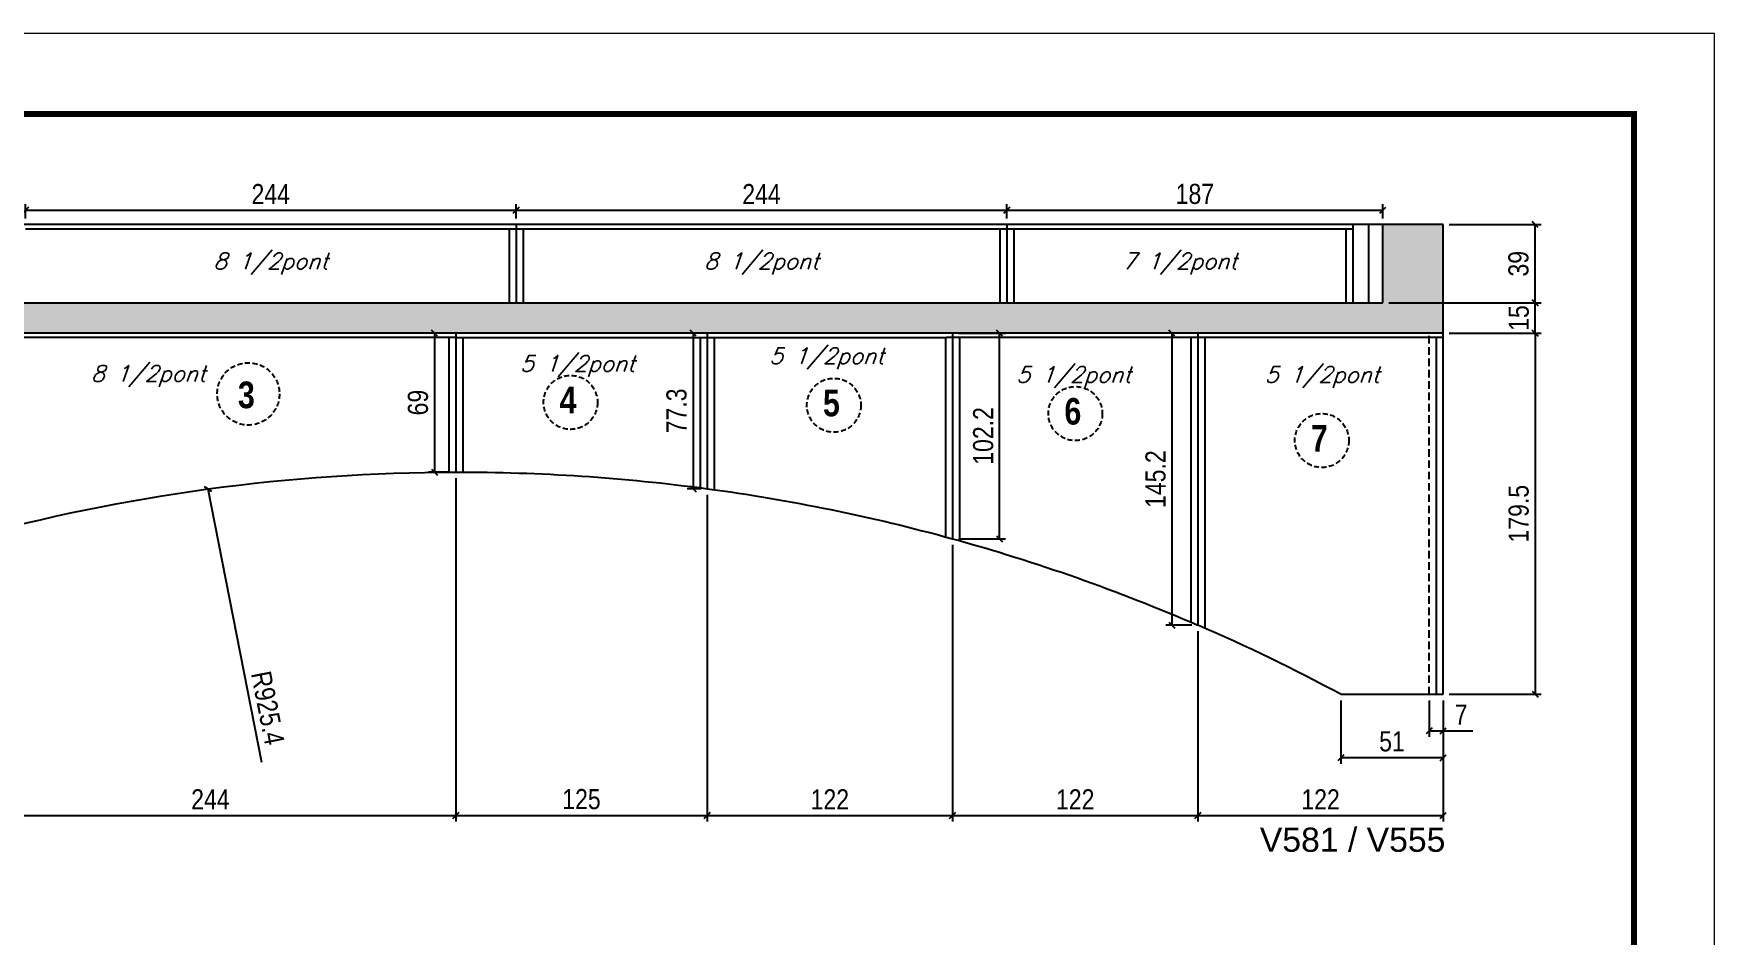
# Model space of a CAD drawing. Extents: x -15895 to 12929, y -2522 to 15173.
# Drawn here: x 7156 to 7991, y 4971 to 5419 of the extents above; entities that cross this region are included whole.
import ezdxf

# ---------------------------------------------------------------- set-up
doc = ezdxf.new("R2010")
doc.units = 0
doc.header["$PDMODE"] = 35
doc.header["$PDSIZE"] = -10
doc.linetypes.add('DASHED', pattern=[0.75, 0.5, -0.25])
doc.linetypes.add('HIDDEN', pattern=[0.375, 0.25, -0.125])
for name, color, linetype in [('5', 5, 'Continuous'), ('COTA', 241, 'Continuous'), ('NOMENCLATURA', 7, 'Continuous'), ('Painéis', 200, 'Continuous'), ('SARR_2.2x7', 40, 'Continuous'), ('SARR_3.5x7', 81, 'Continuous'), ('texto', 7, 'Continuous')]:
    doc.layers.add(name, color=color, linetype=linetype)
doc.layers.add('Folhas', color=255, linetype='Continuous', lineweight=9)
doc.layers.add('SARRAFO DE PRESSAO', color=251, linetype='DASHED', lineweight=9)
doc.styles.add('COTA TECNICA', font='techl___.ttf', dxfattribs={"height": 10})
doc.styles.add('Romans', font='romans.shx')
doc.styles.get("Standard").update_dxf_attribs({"font": 'arial.ttf'})
doc.styles.add('TECNICA', font='techb___.ttf', dxfattribs={"height": 10})
doc.dimstyles.new('PAINEL', dxfattribs={"dimtxt": 10, "dimasz": 3, "dimexe": 3, "dimexo": 3, "dimgap": 3, "dimtad": 1, "dimdec": 1, "dimzin": 12, "dimdsep": 46, "dimtxsty": 'COTA TECNICA', "dimblk1": 'OBLIQUE', "dimblk2": 'OBLIQUE', "dimsah": 1, "dimcen": 0.9, "dimclrd": 4, "dimclre": 4, "dimclrt": 240, "dimadec": 1, "dimazin": 3, "dimtfac": 1, "dimtdec": 1, "dimtmove": 0, "dimatfit": 3, "dimfxl": 1, "dimtolj": 1, "dimtzin": 12, "dimarcsym": 0})

# ---------------------------------------------------------------- blocks, each defined once
blk = doc.blocks.new('9999999999')
at = {"layer": 'Folhas'}
blk.add_lwpolyline([(98138.98, 34190.21), (99623.98, 34190.21), (99623.98, 35240.21), (98138.98, 35240.21)], close=True, dxfattribs=at)
at = {"layer": 'Folhas', "color": 30, "const_width": 3}
blk.add_lwpolyline([(98213.98, 34230.21), (99583.98, 34230.21), (99583.98, 35200.21), (98213.98, 35200.21)], close=True, dxfattribs=at)
blk = doc.blocks.new('_Oblique')
at = {"color": 0, "linetype": 'ByBlock', "lineweight": -2}
blk.add_line((-0.5, -0.5), (0.5, 0.5), dxfattribs=at)
blk = doc.blocks.new('*D1729')
at = {"layer": 'COTA', "color": 4, "lineweight": -2, "transparency": 16777216}
for p, q in [((7151.56, 5327.38), (7151.56, 5334.43)), ((7395.56, 5327.38), (7395.56, 5334.43)), ((7151.56, 5331.43), (7395.56, 5331.43))]:
    blk.add_line(p, q, dxfattribs=at)
at = {"layer": 'Defpoints', "color": 0, "transparency": 16777216}
for p in [(7151.56, 5324.38), (7395.56, 5331.43), (7395.56, 5324.38)]:
    blk.add_point(p, dxfattribs=at)
at = {"layer": 'COTA', "color": 4, "lineweight": -2, "transparency": 16777216, "xscale": 3, "yscale": 3, "zscale": 3, "rotation": 180}
blk.add_blockref('_Oblique', (7151.56, 5331.43), dxfattribs=at)
at = {"layer": 'COTA', "color": 4, "lineweight": -2, "transparency": 16777216, "xscale": 3, "yscale": 3, "zscale": 3}
blk.add_blockref('_Oblique', (7395.56, 5331.43), dxfattribs=at)
at = {"layer": 'COTA', "color": 240, "transparency": 16777216, "insert": (7273.56, 5339.5), "char_height": 10, "attachment_point": 5, "style": 'COTA TECNICA'}
blk.add_mtext('\\A1;244', dxfattribs=at)
blk = doc.blocks.new('*D1730')
at = {"layer": 'COTA', "color": 4, "lineweight": -2, "transparency": 16777216}
for p, q in [((7395.56, 5327.38), (7395.56, 5334.43)), ((7639.56, 5327.38), (7639.56, 5334.43)), ((7395.56, 5331.43), (7639.56, 5331.43))]:
    blk.add_line(p, q, dxfattribs=at)
at = {"layer": 'Defpoints', "color": 0, "transparency": 16777216}
for p in [(7395.56, 5324.38), (7639.56, 5331.43), (7639.56, 5324.38)]:
    blk.add_point(p, dxfattribs=at)
at = {"layer": 'COTA', "color": 4, "lineweight": -2, "transparency": 16777216, "xscale": 3, "yscale": 3, "zscale": 3, "rotation": 180}
blk.add_blockref('_Oblique', (7395.56, 5331.43), dxfattribs=at)
at = {"layer": 'COTA', "color": 4, "lineweight": -2, "transparency": 16777216, "xscale": 3, "yscale": 3, "zscale": 3}
blk.add_blockref('_Oblique', (7639.56, 5331.43), dxfattribs=at)
at = {"layer": 'COTA', "color": 240, "transparency": 16777216, "insert": (7517.56, 5339.5), "char_height": 10, "attachment_point": 5, "style": 'COTA TECNICA'}
blk.add_mtext('\\A1;244', dxfattribs=at)
blk = doc.blocks.new('*D1731')
at = {"layer": 'COTA', "color": 4, "lineweight": -2, "transparency": 16777216}
for p, q in [((7639.56, 5327.38), (7639.56, 5334.43)), ((7826.56, 5327.38), (7826.56, 5334.43)), ((7639.56, 5331.43), (7826.56, 5331.43))]:
    blk.add_line(p, q, dxfattribs=at)
at = {"layer": 'Defpoints', "color": 0, "transparency": 16777216}
for p in [(7639.56, 5324.38), (7826.56, 5331.43), (7826.56, 5324.38)]:
    blk.add_point(p, dxfattribs=at)
at = {"layer": 'COTA', "color": 4, "lineweight": -2, "transparency": 16777216, "xscale": 3, "yscale": 3, "zscale": 3, "rotation": 180}
blk.add_blockref('_Oblique', (7639.56, 5331.43), dxfattribs=at)
at = {"layer": 'COTA', "color": 4, "lineweight": -2, "transparency": 16777216, "xscale": 3, "yscale": 3, "zscale": 3}
blk.add_blockref('_Oblique', (7826.56, 5331.43), dxfattribs=at)
at = {"layer": 'COTA', "color": 240, "transparency": 16777216, "insert": (7733.06, 5339.53), "char_height": 10, "attachment_point": 5, "style": 'COTA TECNICA'}
blk.add_mtext('\\A1;187', dxfattribs=at)
blk = doc.blocks.new('*D1734')
at = {"layer": 'COTA', "color": 4, "lineweight": -2, "transparency": 16777216}
for p, q in [((7365.56, 5198.33), (7365.56, 5027.57)), ((7121.56, 5165.17), (7121.56, 5027.57)), ((7121.56, 5030.57), (7365.56, 5030.57))]:
    blk.add_line(p, q, dxfattribs=at)
at = {"layer": 'Defpoints', "color": 0, "transparency": 16777216}
for p in [(7365.56, 5201.33), (7121.56, 5168.17), (7365.56, 5030.57)]:
    blk.add_point(p, dxfattribs=at)
at = {"layer": 'COTA', "color": 4, "lineweight": -2, "transparency": 16777216, "xscale": 3, "yscale": 3, "zscale": 3, "rotation": 180}
blk.add_blockref('_Oblique', (7121.56, 5030.57), dxfattribs=at)
at = {"layer": 'COTA', "color": 4, "lineweight": -2, "transparency": 16777216, "xscale": 3, "yscale": 3, "zscale": 3}
blk.add_blockref('_Oblique', (7365.56, 5030.57), dxfattribs=at)
at = {"layer": 'COTA', "color": 240, "transparency": 16777216, "insert": (7243.56, 5038.64), "char_height": 10, "attachment_point": 5, "style": 'COTA TECNICA'}
blk.add_mtext('\\A1;244', dxfattribs=at)
blk = doc.blocks.new('*D1735')
at = {"layer": 'COTA', "color": 4, "lineweight": -2, "transparency": 16777216}
for p, q in [((7365.56, 5198.33), (7365.56, 5027.57)), ((7490.56, 5190.05), (7490.56, 5027.57)), ((7365.56, 5030.57), (7490.56, 5030.57))]:
    blk.add_line(p, q, dxfattribs=at)
at = {"layer": 'Defpoints', "color": 0, "transparency": 16777216}
for p in [(7365.56, 5201.33), (7490.56, 5193.05), (7490.56, 5030.57)]:
    blk.add_point(p, dxfattribs=at)
at = {"layer": 'COTA', "color": 4, "lineweight": -2, "transparency": 16777216, "xscale": 3, "yscale": 3, "zscale": 3, "rotation": 180}
blk.add_blockref('_Oblique', (7365.56, 5030.57), dxfattribs=at)
at = {"layer": 'COTA', "color": 4, "lineweight": -2, "transparency": 16777216, "xscale": 3, "yscale": 3, "zscale": 3}
blk.add_blockref('_Oblique', (7490.56, 5030.57), dxfattribs=at)
at = {"layer": 'COTA', "color": 240, "transparency": 16777216, "insert": (7428.06, 5038.68), "char_height": 10, "attachment_point": 5, "style": 'COTA TECNICA'}
blk.add_mtext('\\A1;125', dxfattribs=at)
blk = doc.blocks.new('*D1736')
at = {"layer": 'COTA', "color": 4, "lineweight": -2, "transparency": 16777216}
for p, q in [((7612.56, 5165.17), (7612.56, 5027.57)), ((7734.56, 5122.22), (7734.56, 5027.57)), ((7612.56, 5030.57), (7734.56, 5030.57))]:
    blk.add_line(p, q, dxfattribs=at)
at = {"layer": 'Defpoints', "color": 0, "transparency": 16777216}
for p in [(7612.56, 5168.17), (7734.56, 5125.22), (7734.56, 5030.57)]:
    blk.add_point(p, dxfattribs=at)
at = {"layer": 'COTA', "color": 4, "lineweight": -2, "transparency": 16777216, "xscale": 3, "yscale": 3, "zscale": 3, "rotation": 180}
blk.add_blockref('_Oblique', (7612.56, 5030.57), dxfattribs=at)
at = {"layer": 'COTA', "color": 4, "lineweight": -2, "transparency": 16777216, "xscale": 3, "yscale": 3, "zscale": 3}
blk.add_blockref('_Oblique', (7734.56, 5030.57), dxfattribs=at)
at = {"layer": 'COTA', "color": 240, "transparency": 16777216, "insert": (7673.56, 5038.63), "char_height": 10, "attachment_point": 5, "style": 'COTA TECNICA'}
blk.add_mtext('\\A1;122', dxfattribs=at)
blk = doc.blocks.new('*D1737')
at = {"layer": 'COTA', "color": 4, "lineweight": -2, "transparency": 16777216}
for p, q in [((7734.56, 5122.22), (7734.56, 5027.57)), ((7856.56, 5087.84), (7856.56, 5027.57)), ((7734.56, 5030.57), (7856.56, 5030.57))]:
    blk.add_line(p, q, dxfattribs=at)
at = {"layer": 'Defpoints', "color": 0, "transparency": 16777216}
for p in [(7734.56, 5125.22), (7856.56, 5090.84), (7856.56, 5030.57)]:
    blk.add_point(p, dxfattribs=at)
at = {"layer": 'COTA', "color": 4, "lineweight": -2, "transparency": 16777216, "xscale": 3, "yscale": 3, "zscale": 3, "rotation": 180}
blk.add_blockref('_Oblique', (7734.56, 5030.57), dxfattribs=at)
at = {"layer": 'COTA', "color": 4, "lineweight": -2, "transparency": 16777216, "xscale": 3, "yscale": 3, "zscale": 3}
blk.add_blockref('_Oblique', (7856.56, 5030.57), dxfattribs=at)
at = {"layer": 'COTA', "color": 240, "transparency": 16777216, "insert": (7795.56, 5038.63), "char_height": 10, "attachment_point": 5, "style": 'COTA TECNICA'}
blk.add_mtext('\\A1;122', dxfattribs=at)
blk = doc.blocks.new('*D1741')
at = {"layer": 'COTA', "color": 4, "lineweight": -2, "transparency": 16777216}
for p, q in [((7362.56, 5270.38), (7351.94, 5270.38)), ((7354.94, 5270.38), (7354.94, 5201.33)), ((7362.56, 5201.33), (7351.94, 5201.33))]:
    blk.add_line(p, q, dxfattribs=at)
at = {"layer": 'Defpoints', "color": 0, "transparency": 16777216}
for p in [(7365.56, 5270.38), (7354.94, 5201.33), (7365.56, 5201.33)]:
    blk.add_point(p, dxfattribs=at)
at = {"layer": 'COTA', "color": 4, "lineweight": -2, "transparency": 16777216, "xscale": 3, "yscale": 3, "zscale": 3}
for p, rotation in [((7354.94, 5270.38), 90), ((7354.94, 5201.33), 270)]:
    blk.add_blockref('_Oblique', p, dxfattribs=dict(at, rotation=rotation))
at = {"layer": 'COTA', "color": 240, "transparency": 16777216, "insert": (7346.8, 5235.85), "char_height": 10, "attachment_point": 5, "rotation": 90, "style": 'COTA TECNICA'}
blk.add_mtext('\\A1;69', dxfattribs=at)
blk = doc.blocks.new('*D1742')
at = {"layer": 'COTA', "color": 4, "lineweight": -2, "transparency": 16777216}
for p, q in [((7731.56, 5270.38), (7718.65, 5270.38)), ((7721.65, 5270.38), (7721.65, 5125.22)), ((7731.56, 5125.22), (7718.65, 5125.22))]:
    blk.add_line(p, q, dxfattribs=at)
at = {"layer": 'Defpoints', "color": 0, "transparency": 16777216}
for p in [(7734.56, 5270.38), (7721.65, 5125.22), (7734.56, 5125.22)]:
    blk.add_point(p, dxfattribs=at)
at = {"layer": 'COTA', "color": 4, "lineweight": -2, "transparency": 16777216, "xscale": 3, "yscale": 3, "zscale": 3}
for p, rotation in [((7721.65, 5270.38), 90), ((7721.65, 5125.22), 270)]:
    blk.add_blockref('_Oblique', p, dxfattribs=dict(at, rotation=rotation))
at = {"layer": 'COTA', "color": 240, "transparency": 16777216, "insert": (7713.54, 5197.8), "char_height": 10, "attachment_point": 5, "rotation": 90, "style": 'COTA TECNICA'}
blk.add_mtext('\\A1;145.2', dxfattribs=at)
blk = doc.blocks.new('*D1743')
at = {"layer": 'COTA', "color": 4, "lineweight": -2, "transparency": 16777216}
for p, q in [((7859.56, 5270.38), (7905.24, 5270.38)), ((7902.24, 5270.38), (7902.24, 5090.84)), ((7859.56, 5090.84), (7905.24, 5090.84))]:
    blk.add_line(p, q, dxfattribs=at)
at = {"layer": 'Defpoints', "color": 0, "transparency": 16777216}
for p in [(7856.56, 5270.38), (7856.56, 5090.84), (7902.24, 5090.84)]:
    blk.add_point(p, dxfattribs=at)
at = {"layer": 'COTA', "color": 4, "lineweight": -2, "transparency": 16777216, "xscale": 3, "yscale": 3, "zscale": 3}
for p, rotation in [((7902.24, 5270.38), 90), ((7902.24, 5090.84), 270)]:
    blk.add_blockref('_Oblique', p, dxfattribs=dict(at, rotation=rotation))
at = {"layer": 'COTA', "color": 240, "transparency": 16777216, "insert": (7894.1, 5180.61), "char_height": 10, "attachment_point": 5, "rotation": 90, "style": 'COTA TECNICA'}
blk.add_mtext('\\A1;179.5', dxfattribs=at)
blk = doc.blocks.new('*D1744')
at = {"layer": 'COTA', "color": 4, "lineweight": -2, "transparency": 16777216}
for p, q in [((7829.56, 5285.38), (7905.24, 5285.38)), ((7902.24, 5270.38), (7902.24, 5285.38)), ((7859.56, 5270.38), (7905.24, 5270.38))]:
    blk.add_line(p, q, dxfattribs=at)
at = {"layer": 'Defpoints', "color": 0, "transparency": 16777216}
for p in [(7826.56, 5285.38), (7902.24, 5285.38), (7856.56, 5270.38)]:
    blk.add_point(p, dxfattribs=at)
at = {"layer": 'COTA', "color": 4, "lineweight": -2, "transparency": 16777216, "xscale": 3, "yscale": 3, "zscale": 3}
for p, rotation in [((7902.24, 5285.38), 90), ((7902.24, 5270.38), 270)]:
    blk.add_blockref('_Oblique', p, dxfattribs=dict(at, rotation=rotation))
at = {"layer": 'COTA', "color": 240, "transparency": 16777216, "insert": (7894.13, 5277.88), "char_height": 10, "attachment_point": 5, "rotation": 90, "style": 'COTA TECNICA'}
blk.add_mtext('\\A1;15', dxfattribs=at)
blk = doc.blocks.new('*D1745')
at = {"layer": 'COTA', "color": 4, "lineweight": -2, "transparency": 16777216}
for p, q in [((7859.56, 5324.38), (7905.24, 5324.38)), ((7902.24, 5285.38), (7902.24, 5324.38)), ((7829.56, 5285.38), (7905.24, 5285.38))]:
    blk.add_line(p, q, dxfattribs=at)
at = {"layer": 'Defpoints', "color": 0, "transparency": 16777216}
for p in [(7856.56, 5324.38), (7902.24, 5324.38), (7826.56, 5285.38)]:
    blk.add_point(p, dxfattribs=at)
at = {"layer": 'COTA', "color": 4, "lineweight": -2, "transparency": 16777216, "xscale": 3, "yscale": 3, "zscale": 3}
for p, rotation in [((7902.24, 5324.38), 90), ((7902.24, 5285.38), 270)]:
    blk.add_blockref('_Oblique', p, dxfattribs=dict(at, rotation=rotation))
at = {"layer": 'COTA', "color": 240, "transparency": 16777216, "insert": (7893.99, 5304.88), "char_height": 10, "attachment_point": 5, "rotation": 90, "style": 'COTA TECNICA'}
blk.add_mtext('\\A1;39', dxfattribs=at)
blk = doc.blocks.new('*D1747')
at = {"layer": 'COTA', "color": 4, "lineweight": -2, "transparency": 16777216}
for p, q in [((7805.56, 5087.84), (7805.56, 5056.28)), ((7856.56, 5087.84), (7856.56, 5056.28)), ((7856.56, 5059.28), (7805.56, 5059.28))]:
    blk.add_line(p, q, dxfattribs=at)
at = {"layer": 'Defpoints', "color": 0, "transparency": 16777216}
for p in [(7805.56, 5090.84), (7856.56, 5090.84), (7805.56, 5059.28)]:
    blk.add_point(p, dxfattribs=at)
at = {"layer": 'COTA', "color": 4, "lineweight": -2, "transparency": 16777216, "xscale": 3, "yscale": 3, "zscale": 3, "rotation": 180}
blk.add_blockref('_Oblique', (7805.56, 5059.28), dxfattribs=at)
at = {"layer": 'COTA', "color": 4, "lineweight": -2, "transparency": 16777216, "xscale": 3, "yscale": 3, "zscale": 3}
blk.add_blockref('_Oblique', (7856.56, 5059.28), dxfattribs=at)
at = {"layer": 'COTA', "color": 240, "transparency": 16777216, "insert": (7831.06, 5067.39), "char_height": 10, "attachment_point": 5, "style": 'COTA TECNICA'}
blk.add_mtext('\\A1;51', dxfattribs=at)
blk = doc.blocks.new('*D1749')
at = {"layer": 'COTA', "color": 4, "lineweight": -2, "transparency": 16777216}
for p, q in [((7849.56, 5087.84), (7849.56, 5069.66)), ((7856.56, 5087.84), (7856.56, 5069.66)), ((7849.56, 5072.66), (7856.56, 5072.66)), ((7856.56, 5072.66), (7871.29, 5072.66))]:
    blk.add_line(p, q, dxfattribs=at)
at = {"layer": 'Defpoints', "color": 0, "transparency": 16777216}
for p in [(7849.56, 5090.84), (7856.56, 5090.84), (7856.56, 5072.66)]:
    blk.add_point(p, dxfattribs=at)
at = {"layer": 'COTA', "color": 4, "lineweight": -2, "transparency": 16777216, "xscale": 3, "yscale": 3, "zscale": 3, "rotation": 180}
blk.add_blockref('_Oblique', (7849.56, 5072.66), dxfattribs=at)
at = {"layer": 'COTA', "color": 4, "lineweight": -2, "transparency": 16777216, "xscale": 3, "yscale": 3, "zscale": 3}
blk.add_blockref('_Oblique', (7856.56, 5072.66), dxfattribs=at)
at = {"layer": 'COTA', "color": 240, "transparency": 16777216, "insert": (7865.42, 5080.73), "char_height": 10, "attachment_point": 5, "style": 'COTA TECNICA'}
blk.add_mtext('\\A1;7', dxfattribs=at)
blk = doc.blocks.new('*D1754')
at = {"layer": 'COTA', "color": 4, "lineweight": -2, "transparency": 16777216}
for p, q in [((7615.56, 5270.38), (7638.95, 5270.38)), ((7635.95, 5168.17), (7635.95, 5270.38)), ((7615.56, 5168.17), (7638.95, 5168.17))]:
    blk.add_line(p, q, dxfattribs=at)
at = {"layer": 'Defpoints', "color": 0, "transparency": 16777216}
for p in [(7612.56, 5270.38), (7635.95, 5270.38), (7612.56, 5168.17)]:
    blk.add_point(p, dxfattribs=at)
at = {"layer": 'COTA', "color": 4, "lineweight": -2, "transparency": 16777216, "xscale": 3, "yscale": 3, "zscale": 3}
for p, rotation in [((7635.95, 5270.38), 90), ((7635.95, 5168.17), 270)]:
    blk.add_blockref('_Oblique', p, dxfattribs=dict(at, rotation=rotation))
at = {"layer": 'COTA', "color": 240, "transparency": 16777216, "insert": (7627.85, 5219.27), "char_height": 10, "attachment_point": 5, "rotation": 90, "style": 'COTA TECNICA'}
blk.add_mtext('\\A1;102.2', dxfattribs=at)
blk = doc.blocks.new('*D1755')
at = {"layer": 'COTA', "color": 4, "lineweight": -2, "transparency": 16777216}
for p, q in [((7490.56, 5190.05), (7490.56, 5027.57)), ((7612.56, 5165.17), (7612.56, 5027.57)), ((7490.56, 5030.57), (7612.56, 5030.57))]:
    blk.add_line(p, q, dxfattribs=at)
at = {"layer": 'Defpoints', "color": 0, "transparency": 16777216}
for p in [(7490.56, 5193.05), (7612.56, 5168.17), (7612.56, 5030.57)]:
    blk.add_point(p, dxfattribs=at)
at = {"layer": 'COTA', "color": 4, "lineweight": -2, "transparency": 16777216, "xscale": 3, "yscale": 3, "zscale": 3, "rotation": 180}
blk.add_blockref('_Oblique', (7490.56, 5030.57), dxfattribs=at)
at = {"layer": 'COTA', "color": 4, "lineweight": -2, "transparency": 16777216, "xscale": 3, "yscale": 3, "zscale": 3}
blk.add_blockref('_Oblique', (7612.56, 5030.57), dxfattribs=at)
at = {"layer": 'COTA', "color": 240, "transparency": 16777216, "insert": (7551.56, 5038.63), "char_height": 10, "attachment_point": 5, "style": 'COTA TECNICA'}
blk.add_mtext('\\A1;122', dxfattribs=at)
blk = doc.blocks.new('*D1759')
at = {"layer": 'COTA', "color": 4, "lineweight": -2, "transparency": 16777216}
for p, q in [((7487.56, 5270.38), (7480.58, 5270.38)), ((7483.58, 5270.38), (7483.58, 5193.05)), ((7487.56, 5193.05), (7480.58, 5193.05))]:
    blk.add_line(p, q, dxfattribs=at)
at = {"layer": 'Defpoints', "color": 0, "transparency": 16777216}
for p in [(7490.56, 5270.38), (7483.58, 5193.05), (7490.56, 5193.05)]:
    blk.add_point(p, dxfattribs=at)
at = {"layer": 'COTA', "color": 4, "lineweight": -2, "transparency": 16777216, "xscale": 3, "yscale": 3, "zscale": 3}
for p, rotation in [((7483.58, 5270.38), 90), ((7483.58, 5193.05), 270)]:
    blk.add_blockref('_Oblique', p, dxfattribs=dict(at, rotation=rotation))
at = {"layer": 'COTA', "color": 240, "transparency": 16777216, "insert": (7475.36, 5231.71), "char_height": 10, "attachment_point": 5, "rotation": 90, "style": 'COTA TECNICA'}
blk.add_mtext('\\A1;77.3', dxfattribs=at)
blk = doc.blocks.new('*D1820')
at = {"layer": 'COTA', "color": 4, "lineweight": -2, "transparency": 16777216}
blk.add_line((7269.05, 5057.02), (7242.46, 5192.8), dxfattribs=at)
at = {"layer": 'Defpoints', "color": 0, "transparency": 16777216}
for p in [(7242.46, 5192.8), (7420.3, 4284.7)]:
    blk.add_point(p, dxfattribs=at)
at = {"layer": 'COTA', "color": 4, "lineweight": -2, "transparency": 16777216, "xscale": 3, "yscale": 3, "zscale": 3, "rotation": 101.0803243916359}
blk.add_blockref('_Oblique', (7242.46, 5192.8), dxfattribs=at)
at = {"layer": 'COTA', "color": 240, "transparency": 16777216, "insert": (7272.06, 5084.03), "char_height": 10, "attachment_point": 5, "rotation": 281.08032, "style": 'COTA TECNICA'}
blk.add_mtext('\\A1;R925.4', dxfattribs=at)

msp = doc.modelspace()

# ---------------------------------------------------------------- hatches: boundary and pattern name
at = {"layer": 'COTA'}
h = msp.add_hatch(dxfattribs=at)
h.set_pattern_fill('AR-CONC', color=256, scale=0.03)
h.set_pattern_definition([(50, (-3085.9863, 30.143), (5.46554, -0.4781726), [0.5715, -6.2865]), (355, (-3085.986, 30.143), (-1.0573026, 5.7317054), [0.4572, -5.0292175]), (100.451445, (-3085.531, 30.1034), (4.4082374, 5.2535326), [0.4857003, -5.3427073]), (46.1842, (-3085.986, 31.667), (8.1323712, -1.26127), [0.85725, -9.42975]), (96.63556, (-3085.3086, 31.562), (7.122124, 7.4227837), [0.7285507, -8.014068]), (351.18415, (-3085.986, 31.667), (7.122124, 7.422784), [0.685799, -7.543792]), (21, (-3085.2243, 31.286), (4.5484317, -3.067956), [0.5715, -6.2865]), (326, (-3085.224, 31.286), (1.8540609, 5.525639), [0.4572, -5.0292]), (71.451445, (-3084.845, 31.0306), (6.4024926, 2.457683), [0.4857003, -5.3426981]), (37.5, (-3085.9863, 30.1432), (0.0926581, 2.53665117), [0, -4.96824, 0, -5.1054, 0, -5.04825]), (7.5, (-3085.9863, 30.1432), (2.0045899, 3.00541724), [0, -2.91084, 0, -4.85394, 0, -1.92405]), (327.5, (-3087.6855, 30.1432), (4.06771786, -0.17186232), [0, -1.905, 0, -5.9436, 0, -7.8867]), (317.5, (-3088.4475, 30.1432), (4.4438754, 0.7627947), [0, -2.4765, 0, -3.94716, 0, -5.6007])])
h.paths.add_polyline_path([(7826.56, 5285.38), (6907.56, 5285.38), (6907.56, 5324.38), (6877.56, 5324.38), (6877.56, 5270.38), (7856.56, 5270.38), (7856.56, 5324.38), (7826.56, 5324.38)])

# ---------------------------------------------------------------- linework, layer by layer
for p, q in [((7856.56, 5324.38), (7826.56, 5324.38)), ((7856.56, 5270.38), (7856.56, 5324.38))]:
    msp.add_line(p, q, dxfattribs=at)
at = {"layer": 'COTA', "linetype": 'DASHED', "ltscale": 5}
for centre, radius in [((7262.42, 5240.16), 15.48), ((7422.63, 5235.96), 13.42), ((7553.57, 5234.5), 13.42), ((7673.62, 5230.39), 13.42), ((7796.19, 5216.99), 13.42)]:
    msp.add_circle(centre, radius, dxfattribs=at)
at = {"layer": 'Painéis', "linetype": 'ByBlock'}
for p, q in [((7826.56, 5324.38), (6907.56, 5324.38)), ((7395.56, 5324.38), (7395.56, 5285.38)), ((7639.56, 5324.38), (7639.56, 5285.38)), ((7826.56, 5285.38), (7826.56, 5324.38)), ((6907.56, 5285.38), (7826.56, 5285.38)), ((7856.56, 5270.38), (6877.56, 5270.38)), ((7365.56, 5270.38), (7365.56, 5201.33)), ((7490.56, 5270.38), (7490.56, 5193.05)), ((7612.56, 5270.38), (7612.56, 5168.17)), ((7734.56, 5270.38), (7734.56, 5125.22)), ((7856.56, 5090.84), (7856.56, 5270.38)), ((7805.56, 5090.84), (7856.56, 5090.84))]:
    msp.add_line(p, q, dxfattribs=at)
for points in [[(7121.56, 5168.17, -0.066824), (7365.56, 5201.33, -0.065839)], [(7365.56, 5201.33, -0.033884), (7490.56, 5193.05, -0.033884)], [(7490.56, 5193.05, -0.033677), (7612.56, 5168.17)], [(7612.56, 5168.17, -0.034985), (7734.56, 5125.22)]]:
    msp.add_lwpolyline(points, format="xyb", dxfattribs=at)
msp.add_arc((7367.06, 4275.97), 925.36, 61.71411, 66.60023, dxfattribs=at)
at = {"layer": 'SARR_2.2x7', "linetype": 'Continuous'}
for p, q in [((7819.56, 5285.38), (7819.56, 5324.38)), ((7151.56, 5322.18), (7395.56, 5322.18)), ((7395.56, 5322.18), (7639.56, 5322.18)), ((7639.56, 5322.18), (7811.56, 5322.18)), ((7365.56, 5268.18), (7121.56, 5268.18)), ((7365.56, 5268.18), (7490.56, 5268.18)), ((7490.56, 5268.18), (7609.56, 5268.18)), ((7734.56, 5268.18), (7609.56, 5268.18)), ((7856.56, 5268.18), (7734.56, 5268.18))]:
    msp.add_line(p, q, dxfattribs=at)
at = {"layer": 'SARR_2.2x7', "linetype": 'HIDDEN', "ltscale": 15}
msp.add_line((7849.56, 5090.84), (7849.56, 5270.38), dxfattribs=at)
at = {"layer": 'SARR_3.5x7'}
for p, q in [((7811.56, 5324.38), (7811.56, 5285.38)), ((7392.06, 5322.18), (7392.06, 5285.38)), ((7399.06, 5322.18), (7399.06, 5285.38)), ((7636.06, 5322.18), (7636.06, 5285.38)), ((7643.06, 5322.18), (7643.06, 5285.38)), ((7808.06, 5322.18), (7808.06, 5285.38)), ((7362.06, 5268.18), (7362.06, 5201.32)), ((7369.06, 5268.18), (7369.06, 5201.33)), ((7487.06, 5268.18), (7487.06, 5193.52)), ((7494.06, 5268.18), (7494.06, 5192.57)), ((7609.06, 5268.18), (7609.06, 5169.13)), ((7616.06, 5268.18), (7616.06, 5167.2)), ((7731.06, 5268.18), (7731.06, 5126.73)), ((7738.06, 5268.18), (7738.06, 5123.7)), ((7853.06, 5268.18), (7853.06, 5090.84))]:
    msp.add_line(p, q, dxfattribs=at)

# ---------------------------------------------------------------- block references
at = {"layer": 'SARRAFO DE PRESSAO', "color": 6, "linetype": 'ByBlock'}
msp.add_blockref('9999999999', (-91632.61, -29820.95), dxfattribs=at)

# ---------------------------------------------------------------- texts
at = {"layer": '5', "linetype": 'Continuous'}
msp.add_text('V581 / V555', height=12, rotation=359.99996, dxfattribs=at).set_placement((7765.36, 5012.56))
at = {"layer": 'NOMENCLATURA', "style": 'TECNICA'}
for s, p in [('3', (7257.24, 5233.11)), ('4', (7417.18, 5230.5)), ('5', (7548.13, 5229.04)), ('6', (7668.18, 5224.93)), ('7', (7790.74, 5211.52))]:
    msp.add_text(s, height=13.2, dxfattribs=at).set_placement(p)
at = {"layer": 'texto', "color": 2, "char_height": 8, "attachment_point": 5, "style": 'Romans'}
for s, insert in [('{\\Q19;\\C256;8 1/2pont}', (7273.56, 5304.88)), ('{\\Q19;\\C256;8 1/2pont}', (7517.56, 5304.88)), ('{\\Q19;\\C256;7 1/2pont}', (7725.56, 5304.88)), ('{\\Q19;\\C256;5 1/2pont}', (7426.1, 5253.96)), ('{\\Q19;\\C256;5 1/2pont}', (7549.99, 5257.76)), ('{\\Q19;\\C256;8 1/2pont}', (7212.71, 5249.01)), ('{\\Q19;\\C256;5 1/2pont}', (7672.84, 5248.44)), ('{\\Q19;\\C256;5 1/2pont}', (7796.34, 5248.44))]:
    msp.add_mtext(s, dxfattribs=dict(at, insert=insert))

# ---------------------------------------------------------------- dimensions: what is measured, and where the dimension line sits
at = {"layer": 'COTA'}
for base, p1, p2, picture, middle in [((7395.56, 5331.43), (7151.56, 5324.38), (7395.56, 5324.38), '*D1729', (7273.56, 5339.5)), ((7639.56, 5331.43), (7395.56, 5324.38), (7639.56, 5324.38), '*D1730', (7517.56, 5339.5)), ((7826.56, 5331.43), (7639.56, 5324.38), (7826.56, 5324.38), '*D1731', (7733.06, 5339.53)), ((7365.56, 5030.57), (7121.56, 5168.17), (7365.56, 5201.33), '*D1734', (7243.56, 5038.64)), ((7490.56, 5030.57), (7365.56, 5201.33), (7490.56, 5193.05), '*D1735', (7428.06, 5038.68)), ((7734.56, 5030.57), (7612.56, 5168.17), (7734.56, 5125.22), '*D1736', (7673.56, 5038.63)), ((7856.56, 5030.57), (7734.56, 5125.22), (7856.56, 5090.84), '*D1737', (7795.56, 5038.63))]:
    dim = msp.add_linear_dim(base=base, p1=p1, p2=p2, dimstyle='PAINEL', override={"dimtmove": 1}, dxfattribs=at)
    dim.commit()
    dim.dimension.update_dxf_attribs({"geometry": picture, "text_midpoint": middle})
for base, p1, p2, angle, picture, middle in [((7902.24, 5324.38), (7826.56, 5285.38), (7856.56, 5324.38), 90, '*D1745', (7893.99, 5304.88)), ((7354.9362, 5201.3284), (7365.5552, 5270.3763), (7365.5552, 5201.3284), 90, '*D1741', (7346.8047, 5235.8523)), ((7483.58, 5193.05), (7490.56, 5270.38), (7490.56, 5193.05), 90, '*D1759', (7475.36, 5231.71)), ((7635.95, 5270.38), (7612.56, 5168.17), (7612.56, 5270.38), 90, '*D1754', (7627.85, 5219.27)), ((7721.65, 5125.22), (7734.56, 5270.38), (7734.56, 5125.22), 90, '*D1742', (7713.54, 5197.8)), ((7902.24, 5090.84), (7856.56, 5270.38), (7856.56, 5090.84), 90, '*D1743', (7894.1, 5180.61)), ((7856.56, 5072.66), (7849.56, 5090.84), (7856.56, 5090.84), 180, '*D1749', (7865.42, 5080.73))]:
    dim = msp.add_linear_dim(base=base, p1=p1, p2=p2, angle=angle, dimstyle='PAINEL', dxfattribs=at)
    dim.commit()
    dim.dimension.update_dxf_attribs({"geometry": picture, "text_midpoint": middle})
dim = msp.add_linear_dim(base=(7902.24, 5285.38), p1=(7856.56, 5270.38), p2=(7826.56, 5285.38), angle=90, dimstyle='PAINEL', dxfattribs=at)
dim.commit()
dim.dimension.update_dxf_attribs({"geometry": '*D1744', "text_midpoint": (7902.24, 5277.88), "dimtype": 160})
dim = msp.add_radius_dim(center=(7420.3, 4284.7), mpoint=(7242.46, 5192.8), dimstyle='PAINEL', dxfattribs=at)
dim.commit()
dim.dimension.update_dxf_attribs({"geometry": '*D1820', "text_midpoint": (7264.07, 5082.46), "dimtype": 164})
for base, p1, p2, picture, middle in [((7612.56, 5030.57), (7490.56, 5193.05), (7612.56, 5168.17), '*D1755', (7551.56, 5038.63)), ((7805.56, 5059.28), (7856.56, 5090.84), (7805.56, 5090.84), '*D1747', (7831.06, 5067.39))]:
    dim = msp.add_linear_dim(base=base, p1=p1, p2=p2, dimstyle='PAINEL', dxfattribs=at)
    dim.commit()
    dim.dimension.update_dxf_attribs({"geometry": picture, "text_midpoint": middle})

doc.saveas('drawing.dxf')
